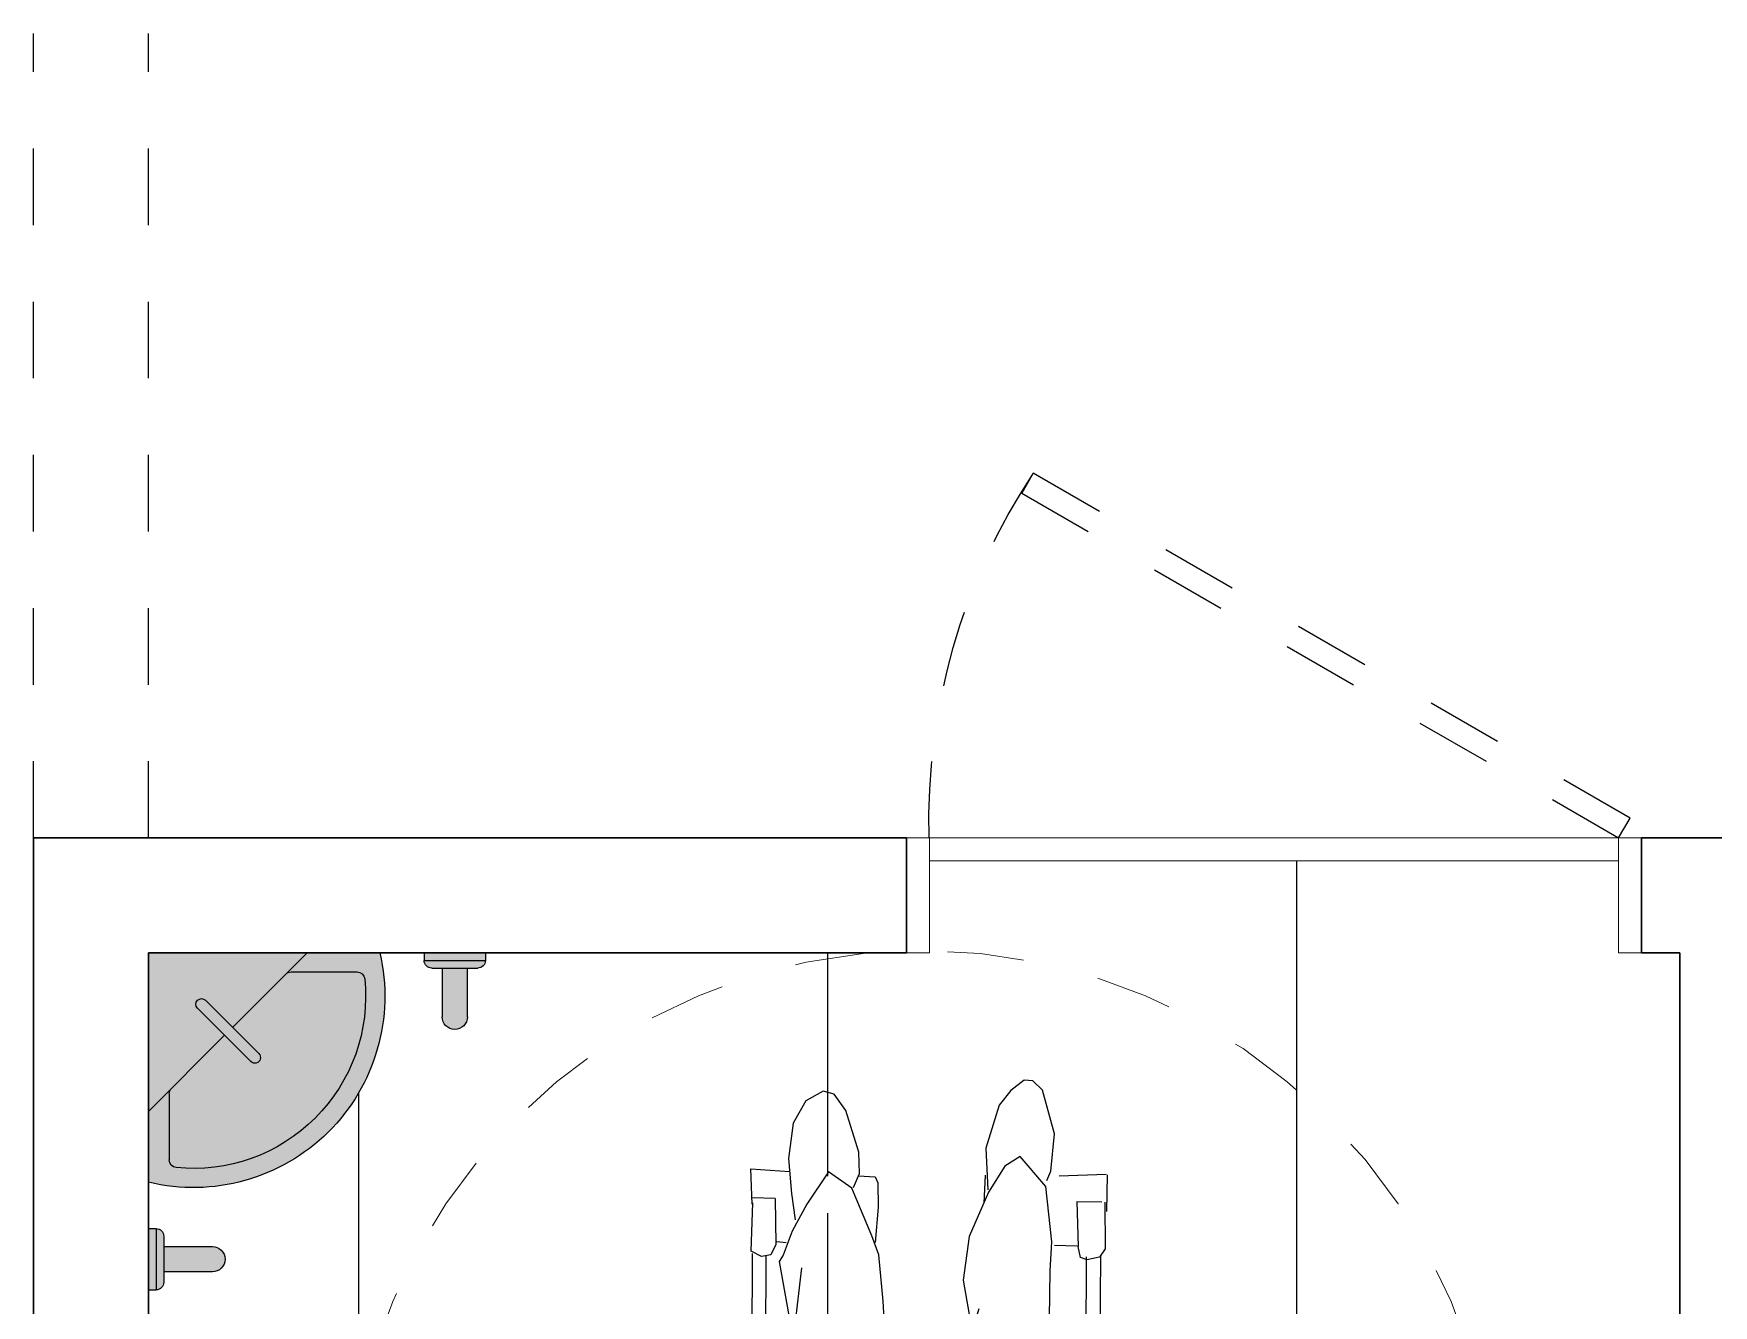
# Model space of a CAD drawing. Header units: millimetres. Extents: x 2767 to 2978, y 1319 to 1481.
# Drawn here: x 2921.63 to 2923.824, y 1400.805 to 1402.465 of the extents above; entities that cross this region are included whole.
import ezdxf

# ---------------------------------------------------------------- set-up
doc = ezdxf.new("R2010")
doc.units = ezdxf.units.MM
doc.header["$LTSCALE"] = 0.03
doc.linetypes.add('Dashed', pattern=[0.75, 0.5, -0.25])
doc.layers.add('A-EQUIPAMENTOS', color=252, linetype='Continuous')
doc.layers.add('A_PROJEÇÃO', color=7, linetype='Dashed')
for name, color, linetype, lineweight in [('A-ESQ-PORTAS', 2, 'Continuous', 18), ('A-PAREDE', 5, 'Continuous', 30), ('A-PROJEÇÃO', 251, 'Dashed', 13)]:
    doc.layers.add(name, color=color, linetype=linetype, lineweight=lineweight)
doc.layers.add('A_lay', color=7, linetype='Continuous', true_color=0x919191)

# ---------------------------------------------------------------- blocks, each defined once
blk = doc.blocks.new('A$C36706394')
at = {"true_color": 0xffffff}
h = blk.add_hatch(color=7, dxfattribs=at)
h.dxf.hatch_style = 1
h.paths.add_polyline_path([(0.2725266968230577, 0.4735003276257094, -0.3848892238763135), (0.2815169518487528, 0.4635514374822378), (0.2815169518487528, 0.3773350641142204, -0.1989123667859577), (0.2785880196775353, 0.3702639963181917), (0.306516991799866, 0.3981929690224882), (0.3065170101181137, 0.4931319496329345, 0.5585037477034118), (0.007022746937873497, 0.1910034269094467), (0.09932744715771112, 0.1910034246131632), (0.1293849175728074, 0.2210608951447864, -0.1989123679881237), (0.122313849744387, 0.2181319629400968), (0.03609747658219474, 0.2181319629400968, -0.3848892211312537), (0.02614858653014768, 0.2271222179611325, -0.4747845314566342)])
h.paths.add_polyline_path([(0.2785880196775353, 0.3702639963181917, 0.198912366757884), (0.2815169518487528, 0.3773350641131401), (0.2815169518487528, 0.4635514374811576, 0.3848892501810502), (0.2725266969253403, 0.473500328633486, 0.474784533256818), (0.02614858646578423, 0.2271222179546, 0.3848892235534156), (0.0360974766081199, 0.2181319629400968), (0.1223138497703121, 0.2181319629400968, 0.1989123673143503), (0.1293849175728074, 0.2210608951447864), (0.1987754385274325, 0.2904514164485459), (0.1644795563231775, 0.3247472991340153, -1), (0.1749016158692687, 0.3351693587168991), (0.2091974987147533, 0.3008734754717134)], flags=17)
h.paths.add_polyline_path([(0.1749016158354066, 0.3351693587507612, 1), (0.1644795563241543, 0.3247472991330385), (0.2341307778988001, 0.2550960773255621, 1), (0.2445528374689021, 0.265518136884435)], flags=16)
h.paths.add_polyline_path([(0.306516991799866, 0.3981929690224876), (0.2091974985678221, 0.3008734753247823), (0.2445528374590508, 0.2655181368942863, -1), (0.2341307779477985, 0.2550960772765636), (0.1987754383849042, 0.2904514163060176), (0.09932744715771114, 0.1910034246131632), (0.3065169518231414, 0.1910034194588661)], flags=17)
at = {"layer": 'A-EQUIPAMENTOS'}
for p, q in [((0.3065169518231414, 0.1910034194588661), (0.3065170101181138, 0.4931319504976273)), ((0.281516951858066, 0.3773350641131401), (0.281516951858066, 0.4635514374822378)), ((0.3065169518813491, 0.3981929291039705), (0.2091974983923137, 0.3008734751492739)), ((0.2445528374519199, 0.2655181363224983), (0.1749016158282757, 0.3351693581789732)), ((0.2341307778842747, 0.2550960779190063), (0.1644795562606305, 0.3247472979128361)), ((0.1987754388246685, 0.2904514167457819), (0.09932744759134948, 0.1910034250468016)), ((0.122313849744387, 0.2181319631636143), (0.0360974766081199, 0.2181319631636143))]:
    blk.add_line(p, q, dxfattribs=at)
blk.add_lwpolyline([(0.3065169518231414, 0.1910034194588661), (0.00702274648938328, 0.1910034269094467)], dxfattribs=at)
for centre, radius, start, end in [((0.2498250505886972, 0.2498238645493984), 0.2498255442149626, 76.88384268885501, 193.6179169494316), ((0.2498250505886972, 0.2498238645493984), 0.2248255442149626, 84.20471079191333, 185.7952891736784), ((0.2715169518487528, 0.4635514374822378), 0.01, 0, 84.20471079191333), ((0.2715169518487528, 0.3773350641131401), 0.01, 315.0000000742845, 0), ((0.1696905860444531, 0.3299583289772272), 0.00736950899197919, 44.99999992571548, 224.9999999257155), ((0.2393418076680973, 0.2603071071207523), 0.00736950899197919, 224.9999999257155, 44.99999992571548), ((0.0360974766081199, 0.2281319629400969), 0.01, 185.7952891736784, 270), ((0.122313849744387, 0.2281319629400969), 0.01, 270, 315.0000000742845)]:
    blk.add_arc(centre, radius, start, end, dxfattribs=at)
blk = doc.blocks.new('onw')
at = {"layer": 'A-EQUIPAMENTOS', "color": 0}
for p, q in [((548116.704483579, 9288083.460811011), (548116.703948269, 9288083.694358392)), ((548116.7331425098, 9288083.694425307), (548116.7337039743, 9288083.449467104)), ((548117.2363753209, 9288083.466309233), (548117.2358427956, 9288083.698641697)), ((548117.2650370362, 9288083.698708612), (548117.2656218708, 9288083.4435545)), ((548116.6737640185, 9288083.457887879), (548116.6732591166, 9288083.678168697)), ((548116.6784829699, 9288083.667075204), (548116.702587451, 9288083.667130454)), ((548117.2817913853, 9288083.668207284), (548117.2659149831, 9288083.668170892)), ((548117.2919188091, 9288083.373982927), (548117.2912248822, 9288083.676732402)), ((548116.7884752272, 9288083.609436426), (548116.7604238543, 9288083.609372128)), ((548116.7604238543, 9288083.609372128), (548116.7606740978, 9288083.500194801)), ((548116.7887254708, 9288083.5002591), (548116.7884752272, 9288083.609436426)), ((548117.2130660469, 9288083.610409623), (548117.1850146739, 9288083.610345326)), ((548117.1850146739, 9288083.610345326), (548117.1852649176, 9288083.501168)), ((548117.2133162904, 9288083.501232296), (548117.2130660469, 9288083.610409623)), ((548116.7606740978, 9288083.500194801), (548116.7887254708, 9288083.5002591)), ((548116.7664141764, 9288083.50017159), (548116.7665596467, 9288083.436705168)), ((548116.7827705776, 9288083.49955445), (548116.7829243554, 9288083.432463598)), ((548116.9175820882, 9288083.487051105), (548116.9920248026, 9288083.491333432)), ((548116.9920248026, 9288083.491333432), (548117.0965948021, 9288083.480257742)), ((548117.1852649176, 9288083.501168), (548117.2133162904, 9288083.501232296)), ((548117.191004996, 9288083.50114479), (548117.1910818106, 9288083.467631774)), ((548117.2073613971, 9288083.500527648), (548117.2074269033, 9288083.471948322)), ((548116.7828707556, 9288083.455848243), (548116.8444039548, 9288083.474050123)), ((548116.8444039548, 9288083.474050123), (548116.9175820882, 9288083.487051105)), ((548116.9397731568, 9288083.48129749), (548116.9230558501, 9288083.46373643)), ((548116.9585525622, 9288083.48161737), (548116.9397731568, 9288083.48129749)), ((548116.9725577002, 9288083.485954376), (548116.9585525622, 9288083.48161737)), ((548117.0009242593, 9288083.48525265), (548116.9725577002, 9288083.485954376)), ((548117.0453236161, 9288083.473045863), (548117.0009242593, 9288083.48525265)), ((548117.0717959634, 9288083.435548434), (548117.0453236161, 9288083.473045863)), ((548117.0965948021, 9288083.480257742), (548117.1559001312, 9288083.459668083)), ((548116.6594264627, 9288083.430099588), (548116.671272689, 9288083.446490776)), ((548116.671272689, 9288083.446490776), (548116.6920528112, 9288083.45540206)), ((548116.6920528112, 9288083.45540206), (548116.7794407696, 9288083.42590224)), ((548116.9230558501, 9288083.46373643), (548116.9062438363, 9288083.450022941)), ((548116.9062438363, 9288083.450022941), (548116.9079302946, 9288083.424165104)), ((548116.9268534058, 9288083.465187093), (548116.9331768395, 9288083.450685889)), ((548117.1046031163, 9288083.453505544), (548117.0667182495, 9288083.442773264)), ((548117.1390478868, 9288083.446796177), (548117.1046031163, 9288083.453505544)), ((548117.21456834, 9288083.464962091), (548117.1424653739, 9288083.450937605)), ((548117.255478514, 9288083.45231943), (548117.21456834, 9288083.464962091)), ((548117.2823985675, 9288083.396633482), (548117.255478514, 9288083.45231943)), ((548116.6457010745, 9288083.347863803), (548116.6594264627, 9288083.430099588)), ((548116.7794407696, 9288083.42590224), (548116.7880421055, 9288083.417714173)), ((548116.7880421055, 9288083.417714173), (548116.8251477942, 9288083.434665808)), ((548116.8251477942, 9288083.434665808), (548116.8659105147, 9288083.439230392)), ((548116.8659105147, 9288083.439230392), (548116.9028784097, 9288083.430340596)), ((548116.9079302946, 9288083.424165104), (548116.9126818888, 9288083.387532989)), ((548117.0297293203, 9288083.37408275), (548117.0151376986, 9288083.43790444)), ((548117.0755358789, 9288083.383141814), (548117.0717959634, 9288083.435548434)), ((548116.9322502613, 9288083.387280643), (548116.9097859584, 9288083.419713914)), ((548116.9646225412, 9288083.410630362), (548116.9858341928, 9288083.401583308)), ((548116.9126818888, 9288083.387532989), (548116.9356822727, 9288083.348900126)), ((548116.9858341928, 9288083.401583308), (548116.9996290844, 9288083.39763361)), ((548117.0587918148, 9288083.354142208), (548117.0755358789, 9288083.383141814)), ((548117.2873309663, 9288083.352656001), (548117.2823985675, 9288083.396633482)), ((548116.9830111795, 9288083.35986487), (548117.0098398392, 9288083.359734746)), ((548116.9969194727, 9288083.349357491), (548117.0292304805, 9288083.373252237)), ((548117.0292304805, 9288083.373252237), (548117.0475671177, 9288083.362560363)), ((548117.0475671177, 9288083.362560363), (548117.0608186866, 9288083.363887727)), ((548116.6485111382, 9288083.333233343), (548116.6457010745, 9288083.347863803)), ((548116.6932256802, 9288083.309798876), (548116.7190466241, 9288083.34832706)), ((548116.7203118947, 9288083.346738465), (548116.7696092216, 9288083.327662708)), ((548116.7825047857, 9288083.344079722), (548116.7977723669, 9288083.321006121)), ((548116.9356822727, 9288083.348900126), (548116.9480709124, 9288083.34325522)), ((548116.9420469573, 9288083.34478724), (548116.9594306537, 9288083.322535366)), ((548116.9480709124, 9288083.34325522), (548116.970167274, 9288083.341349177)), ((548116.970167274, 9288083.341349177), (548116.9969194727, 9288083.349357491)), ((548117.017015055, 9288083.305953067), (548117.0587918148, 9288083.354142208)), ((548117.1493607922, 9288083.32721045), (548117.1707942042, 9288083.352237415)), ((548117.166017831, 9288083.347219968), (548117.1897199432, 9288083.336953662)), ((548117.1897199432, 9288083.336953662), (548117.2091267774, 9288083.344781172)), ((548117.2091267774, 9288083.344781172), (548117.2198235688, 9288083.350994322)), ((548117.218177636, 9288082.980737383), (548117.2173590054, 9288083.337893216)), ((548117.2235764336, 9288083.3549366), (548117.2543740787, 9288083.317381132)), ((548117.2873309663, 9288083.352656001), (548117.2804935763, 9288083.33183822)), ((548117.3151077236, 9288083.319040583), (548117.2873309663, 9288083.352656001)), ((548116.6308510305, 9288083.297099542), (548116.6485111382, 9288083.333233343)), ((548116.6498609128, 9288083.33254899), (548116.6613266204, 9288083.320764368)), ((548116.6613266204, 9288083.320764368), (548116.6932256802, 9288083.309798876)), ((548116.705239603, 9288083.130969573), (548116.7048137804, 9288083.316749373)), ((548116.7339753278, 9288083.331079818), (548116.7344338436, 9288083.131036488)), ((548116.7639837393, 9288082.979696333), (548116.7631978015, 9288083.322588637)), ((548116.7696092216, 9288083.327662708), (548116.792015406, 9288083.327815449)), ((548116.7933037987, 9288083.315525841), (548116.7939133948, 9288083.049568636)), ((548116.7977723669, 9288083.321006121), (548116.8216552837, 9288083.303394452)), ((548116.9594306537, 9288083.322535366), (548116.9782702952, 9288083.310749406)), ((548117.1043974629, 9288083.30545421), (548117.1286753776, 9288083.314451594)), ((548117.1286753776, 9288083.314451594), (548117.1493607922, 9288083.32721045)), ((548117.1872955094, 9288083.326413425), (548117.1879279906, 9288083.050471747)), ((548117.2371341295, 9288083.135252874), (548117.2366924448, 9288083.327953005)), ((548117.2662312522, 9288083.319675354), (548117.2543740787, 9288083.317381132)), ((548117.2593133484, 9288083.318029648), (548117.254679839, 9288083.285703966)), ((548117.2804935763, 9288083.33183822), (548117.2662312522, 9288083.319675354)), ((548117.3214709709, 9288083.294214), (548117.3151077236, 9288083.319040583)), ((548116.6367724986, 9288083.255596347), (548116.6308510305, 9288083.297099542)), ((548116.6878774432, 9288083.310773795), (548116.6885836265, 9288083.271376332)), ((548116.8302060112, 9288083.254606163), (548116.8203508739, 9288083.29951244)), ((548116.8216552837, 9288083.303394452), (548116.846501441, 9288083.289306406)), ((548116.9782702952, 9288083.310749406), (548116.9966396213, 9288083.303851748)), ((548116.9966396213, 9288083.303851748), (548117.017015055, 9288083.305953067)), ((548117.0942775237, 9288083.27580585), (548117.1083053028, 9288083.303100463)), ((548117.1253239503, 9288083.30841925), (548117.1286764275, 9288083.271752693)), ((548117.3106197414, 9288083.245431961), (548117.3214709709, 9288083.294214)), ((548116.6885836265, 9288083.271376332), (548116.6771798662, 9288083.239953684)), ((548116.846501441, 9288083.289306406), (548116.8662440547, 9288083.283492524)), ((548116.8563899674, 9288083.285699906), (548116.9145975203, 9288083.252833536)), ((548117.0591424523, 9288083.252891565), (548117.0942775237, 9288083.27580585)), ((548117.254679839, 9288083.285703966), (548117.2664295863, 9288083.251652738)), ((548116.6556384978, 9288083.234891796), (548116.6367724986, 9288083.255596347)), ((548116.6571963113, 9288083.250843624), (548116.6465940005, 9288083.251109585)), ((548116.6599971416, 9288083.222721465), (548116.6571963113, 9288083.250843624)), ((548116.8368496475, 9288083.226420406), (548116.8302060112, 9288083.254606163)), ((548116.9145975203, 9288083.252833536), (548116.9590313161, 9288083.239227634)), ((548116.9996057104, 9288083.240226362), (548117.0591424523, 9288083.252891565)), ((548117.1273375787, 9288083.269269802), (548117.1199071669, 9288083.229887888)), ((548117.2660592656, 9288083.252725942), (548117.2663283702, 9288083.13531979)), ((548117.2813267836, 9288083.251928687), (548117.2871985305, 9288083.258505112)), ((548117.2816038668, 9288083.239116305), (548117.2813267836, 9288083.251928687)), ((548117.2871985305, 9288083.258505112), (548117.2998971207, 9288083.240268152)), ((548116.6771798662, 9288083.239953684), (548116.6757680215, 9288083.221207103)), ((548116.9590313161, 9288083.239227634), (548116.9996057104, 9288083.240226362)), ((548117.1241733434, 9288083.242554648), (548117.1388791744, 9288083.198505685)), ((548117.266305889, 9288083.23526197), (548117.2816038668, 9288083.239116305)), ((548117.2924280737, 9288083.15179879), (548117.29222999, 9288083.238219602)), ((548117.2998971207, 9288083.240268152), (548117.3106197414, 9288083.245431961)), ((548116.6599971416, 9288083.222721465), (548116.6640369997, 9288083.217077296)), ((548116.6757680215, 9288083.221207103), (548116.6640369997, 9288083.217077296)), ((548116.6744623081, 9288083.153235082), (548116.6743296108, 9288083.211128836)), ((548116.8356065557, 9288083.17739104), (548116.8394186386, 9288083.221583763)), ((548116.8387567388, 9288083.205817869), (548116.8532109177, 9288083.19996898)), ((548117.0249340129, 9288083.206550675), (548117.0006905372, 9288083.196154173)), ((548116.8532109177, 9288083.19996898), (548116.8619368771, 9288083.202538539)), ((548116.9796193523, 9288083.189001173), (548116.957325329, 9288083.009941412)), ((548116.9735179935, 9288083.19058988), (548116.9601630006, 9288083.204172272)), ((548116.9982291328, 9288083.139745008), (548116.9872299505, 9288083.18847303)), ((548117.1388791744, 9288083.198505685), (548117.1468497601, 9288083.073755024)), ((548116.6796342401, 9288083.164794039), (548116.7037387212, 9288083.164849287)), ((548116.844821283, 9288083.058970846), (548116.8356065557, 9288083.17739104)), ((548117.2654920731, 9288083.166956795), (548117.2840643383, 9288083.166999364)), ((548117.0211100306, 9288083.063310152), (548116.9982291328, 9288083.139745008)), ((548117.1468497601, 9288083.073755024), (548117.1521685468, 9288083.056736376)), ((548116.7047543449, 9288082.979560573), (548116.7045638534, 9288083.062668974)), ((548116.7329567522, 9288083.062734053), (548116.7331429399, 9288082.981503336)), ((548116.7963683406, 9288083.057140486), (548116.8412726893, 9288083.057908138)), ((548116.8405614939, 9288083.032966645), (548116.8458706208, 9288083.058996676)), ((548116.853551765, 9288083.04553609), (548116.844821283, 9288083.058970846)), ((548116.9673042925, 9288083.0595358), (548117.0173571658, 9288083.059367873)), ((548117.054214933, 9288082.97487281), (548117.0211100306, 9288083.063310152)), ((548117.1521685468, 9288083.056736376), (548117.1512106262, 9288082.953465397)), ((548117.1534803173, 9288083.060044125), (548117.1880232004, 9288083.05969846)), ((548117.2436251849, 9288083.062106526), (548117.2475851072, 9288082.980972175)), ((548117.2760168673, 9288082.980869956), (548117.2719844008, 9288083.063490655)), ((548116.7726354344, 9288083.044901079), (548116.7638237441, 9288083.049499668)), ((548116.7851228778, 9288083.044929702), (548116.7726354344, 9288083.044901079)), ((548116.7817507283, 9288083.044438107), (548116.782424393, 9288082.750528801)), ((548116.7939133948, 9288083.049568636), (548116.7851228778, 9288083.044929702)), ((548116.8447825044, 9288083.003671285), (548116.8405614939, 9288083.032966645)), ((548117.1879279906, 9288083.050471747), (548117.1967396808, 9288083.04587316)), ((548117.1967396808, 9288083.04587316), (548117.209227124, 9288083.045901785)), ((548117.2001140482, 9288083.04539703), (548117.2007877128, 9288082.751487726)), ((548117.209227124, 9288083.045901785), (548117.218017641, 9288083.050540715)), ((548116.6977195297, 9288082.949609213), (548116.6980646203, 9288083.021297839)), ((548116.8287625861, 9288082.957778102), (548116.8471104228, 9288083.008628462)), ((548116.957325329, 9288083.009941412), (548116.9525844445, 9288082.96082595)), ((548117.2845901678, 9288082.950927569), (548117.2805866705, 9288083.02250515)), ((548116.7639940996, 9288082.979696358), (548116.6978636319, 9288082.979544781)), ((548116.7642325328, 9288082.979480382), (548116.7740501418, 9288082.95029907)), ((548117.0492451071, 9288082.91560643), (548117.0558571365, 9288082.9823526)), ((548117.2179298353, 9288082.980520295), (548117.2082461006, 9288082.951294282)), ((548117.2181672758, 9288082.98073736), (548117.2829145375, 9288082.980885766)), ((548116.7822375203, 9288082.949802933), (548116.6977195297, 9288082.949609213)), ((548116.7048311261, 9288082.94606205), (548116.7048222567, 9288082.949931748)), ((548116.7332181414, 9288082.948694117), (548116.7332240251, 9288082.94612713)), ((548116.7643444872, 9288082.748274894), (548116.7638826646, 9288082.949760864)), ((548116.822260976, 9288082.923318932), (548116.8287625861, 9288082.957778102)), ((548116.9525844445, 9288082.96082595), (548116.9426926712, 9288082.927355608)), ((548117.115619239, 9288082.949089412), (548117.1034975013, 9288082.94389116)), ((548117.1512106262, 9288082.953465397), (548117.1532822831, 9288082.769771015)), ((548117.2000610825, 9288082.950760622), (548117.2845790732, 9288082.950954344)), ((548117.2188777607, 9288082.74931672), (548117.2184159382, 9288082.950802693)), ((548117.2490541609, 9288082.950872919), (548117.2493096646, 9288082.945637936)), ((548117.2776688805, 9288082.947022066), (548117.2774802363, 9288082.950887172)), ((548116.8160262674, 9288082.878016602), (548116.822260976, 9288082.923318932)), ((548116.9426926712, 9288082.927355608), (548116.9352998756, 9288082.809904285)), ((548116.9426926712, 9288082.927355608), (548116.9392309118, 9288082.925444702)), ((548117.0495108651, 9288082.855341792), (548117.0492451071, 9288082.91560643)), ((548116.8285665925, 9288082.766678091), (548116.8160262674, 9288082.878016602)), ((548116.7993659391, 9288082.758609507), (548116.8166289489, 9288082.853532054)), ((548117.0603903583, 9288082.819693351), (548117.0495108651, 9288082.855341792)), ((548117.0396403762, 9288082.782193845), (548117.0509928835, 9288082.84460124)), ((548116.9352998756, 9288082.809904285), (548116.9294353857, 9288082.749561448)), ((548117.0476241672, 9288082.725521315), (548117.0396403762, 9288082.782193845)), ((548117.1532822831, 9288082.769771015), (548117.1552614724, 9288082.732020685)), ((548116.7764268734, 9288082.75209502), (548116.7626281505, 9288082.74526085)), ((548116.7626281505, 9288082.74526085), (548116.7648905832, 9288082.682015168)), ((548116.7887294157, 9288082.749947906), (548116.7764268734, 9288082.75209502)), ((548116.795011443, 9288082.73645288), (548116.7887294157, 9288082.749947906)), ((548116.8044694825, 9288082.750335343), (548116.7993659391, 9288082.758609507)), ((548116.8164459048, 9288082.71878094), (548116.8044694825, 9288082.750335343)), ((548116.9294353857, 9288082.749561448), (548116.9202442481, 9288082.724835826)), ((548117.193122423, 9288082.752429515), (548117.1897122436, 9288082.737886855)), ((548117.2001903629, 9288082.755176045), (548117.193122423, 9288082.752429515)), ((548117.2179024651, 9288082.751913713), (548117.2012099745, 9288082.755448397)), ((548117.2253153438, 9288082.740948949), (548117.2179024651, 9288082.751913713)), ((548116.794129523, 9288082.6763179), (548116.795011443, 9288082.73645288)), ((548116.8087131022, 9288082.734340202), (548116.7964966573, 9288082.732989525)), ((548116.9202442481, 9288082.724835826), (548116.8939623331, 9288082.662630562)), ((548116.928519464, 9288082.68724047), (548116.9248995736, 9288082.73359221)), ((548117.0725058134, 9288082.66733525), (548117.0476241672, 9288082.725521315)), ((548117.1552614724, 9288082.732020685), (548117.1473888863, 9288082.659983601)), ((548117.188473905, 9288082.737856373), (548117.158988508, 9288082.7370123)), ((548117.1879698881, 9288082.679294184), (548117.1897122436, 9288082.737886855)), ((548117.2246257064, 9288082.680132207), (548117.2253153438, 9288082.740948949)), ((548116.8152028131, 9288082.669751575), (548116.8203053065, 9288082.70417631)), ((548116.8355126196, 9288082.683551164), (548116.8164459048, 9288082.71878094)), ((548116.764206074, 9288082.683610745), (548116.7620944637, 9288082.637645103)), ((548116.8634960105, 9288082.641541043), (548116.8355126196, 9288082.683551164)), ((548116.9281386206, 9288082.655531134), (548116.928519464, 9288082.68724047)), ((548117.0682607836, 9288082.645396208), (548117.0663671162, 9288082.681863783)), ((548117.1879698881, 9288082.679294184), (548117.2207152799, 9288082.679601505)), ((548117.2274436933, 9288082.644346261), (548117.2266254029, 9288082.69243725)), ((548116.794129523, 9288082.6763179), (548116.7641018225, 9288082.675702188)), ((548116.8114251692, 9288082.624159737), (548116.8152028131, 9288082.669751575)), ((548116.8939623331, 9288082.662630562), (548116.8634960105, 9288082.641541043)), ((548116.8961829552, 9288082.661802927), (548116.9040445756, 9288082.643589111)), ((548117.0690209005, 9288082.609850917), (548117.0715572214, 9288082.66440033)), ((548117.0939865438, 9288082.63356486), (548117.0725058134, 9288082.66733525)), ((548117.1473888863, 9288082.659983601), (548117.1139013525, 9288082.62075539)), ((548116.7620944637, 9288082.637645103), (548116.8128088871, 9288082.640859628)), ((548116.9027617022, 9288082.646561274), (548116.9245868449, 9288082.647944657)), ((548116.9040445756, 9288082.643589111), (548116.9033342374, 9288082.61557233)), ((548116.9245868449, 9288082.647944657), (548116.9281386206, 9288082.655531134)), ((548117.1488297902, 9288082.65206438), (548117.1540280406, 9288082.639942642)), ((548117.1540280406, 9288082.639942642), (548117.1587311962, 9288082.591059642)), ((548117.2263720793, 9288082.644173313), (548117.1647162223, 9288082.646505572)), ((548116.8174671739, 9288082.577759631), (548116.8114251692, 9288082.624159737)), ((548116.9033342374, 9288082.61557233), (548116.8860994081, 9288082.561457744)), ((548117.1139013525, 9288082.62075539), (548117.0939865438, 9288082.63356486)), ((548117.0861471349, 9288082.553923894), (548117.0690209005, 9288082.609850917)), ((548117.1587311962, 9288082.591059642), (548117.1429781801, 9288082.534323303)), ((548116.8339304584, 9288082.54876561), (548116.8174671739, 9288082.577759631)), ((548116.8562937218, 9288082.536016414), (548116.8339304584, 9288082.54876561)), ((548116.8860994081, 9288082.561457744), (548116.8708983534, 9288082.539875817)), ((548117.101320009, 9288082.534697864), (548117.0861471349, 9288082.553923894)), ((548116.8708983534, 9288082.539875817), (548116.8562937218, 9288082.536016414)), ((548117.1189635003, 9288082.5213244), (548117.101320009, 9288082.534697864)), ((548117.1429781801, 9288082.534323303), (548117.1299879089, 9288082.521753863)), ((548117.1299879089, 9288082.521753863), (548117.1189635003, 9288082.5213244))]:
    blk.add_line(p, q, dxfattribs=at)
for centre, radius, start, end in [((548116.7185453894, 9288083.694391852), 0.0145971586776792, 0.1313264033155914, 180.1313264033156), ((548117.2504399158, 9288083.698675152), 0.0145971586776792, 0.1313264033155914, 180.1313264033156), ((548116.7198367234, 9288083.13100303), 0.0145971586776792, 180.1313264033156, 0.1313264033155914), ((548117.2517312499, 9288083.135286331), 0.0145971586776792, 180.1313264033156, 0.1313264033155914), ((548116.7187603029, 9288083.06270151), 0.0141964866759669, 0.1313264033155914, 180.1313264033156), ((548117.2578047928, 9288083.062798591), 0.0141964866759669, 2.794216427820648, 182.7942164278207), ((548116.7190275757, 9288082.94609459), 0.0141964866759669, 180.1313264033156, 0.1313264033155914), ((548117.2634892726, 9288082.94633), 0.0141964866759669, 182.7942164278207, 2.794216427820648)]:
    blk.add_arc(centre, radius, start, end, dxfattribs=at)
blk = doc.blocks.new('Adminidtração')
at = {"true_color": 0xffffff}
h = blk.add_hatch(color=7, dxfattribs=at)
h.dxf.hatch_style = 1
h.paths.add_polyline_path([(207832.3252234691, 9278531.518745627), (207832.3252234691, 9278531.582245627), (207832.358223469, 9278531.582245627), (207832.358223469, 9278531.518745627, -1)])
h.paths.add_polyline_path([(207832.3117234697, 9278531.582245627, -0.4142135623730951), (207832.30172347, 9278531.592245627), (207832.38172347, 9278531.592245627, -0.4142135623730952), (207832.3717234702, 9278531.582245627)])
h.paths.add_polyline_path([(207832.30172347, 9278531.592245627), (207832.30172347, 9278531.602245627), (207832.38172347, 9278531.602245627), (207832.38172347, 9278531.592245627)])
h = blk.add_hatch(color=7, dxfattribs=at)
h.dxf.hatch_style = 1
h.paths.add_polyline_path([(207832.6582234787, 9278531.185745617), (207832.7217234788, 9278531.185745617), (207832.7217234788, 9278531.218745617), (207832.6582234787, 9278531.218745617, 1)])
h.paths.add_polyline_path([(207832.7217234788, 9278531.172245618, 0.4142135623730951), (207832.7317234786, 9278531.162245618), (207832.7317234786, 9278531.242245618, 0.4142135623730952), (207832.7217234788, 9278531.232245618)])
h.paths.add_polyline_path([(207832.7317234786, 9278531.162245618), (207832.7417234784, 9278531.162245618), (207832.7417234784, 9278531.242245618), (207832.7317234786, 9278531.242245618)])
at = {"layer": 'A_lay'}
h = blk.add_hatch(dxfattribs=at)
h.set_pattern_fill('ANSI37', color=256, scale=4.9, angle=45)
h.set_pattern_definition([(90, (-0.4300000000512227, 0), (-0.6125, 5.551115123125783e-17), []), (180, (-0.4300000000512227, 0), (-5.551115123125783e-17, -0.6125), [])])
h.paths.add_polyline_path([(207832.7417234733, 9278531.302751409), (207832.7417234733, 9278530.750590045), (207832.72172328, 9278530.750590043, 0.3388470365238621), (207832.6317232932, 9278530.652610436), (207832.6317234012, 9278530.051880604, 0.3388470365312799), (207832.7217234178, 9278529.953901032), (207832.7417234733, 9278529.953901036), (207832.7417234733, 9278529.652245628), (207832.5432646546, 9278529.652245628), (207832.5432646527, 9278529.672245681, 0.304981487181783), (207832.4421693098, 9278529.761535535), (207832.4421692424, 9278530.141956277, 0.1666608017438038), (207832.3842124255, 9278530.25922386, 0.1666608017437975), (207832.2664956205, 9278530.316262728, 0.1978973680847935), (207832.1184316334, 9278530.275312534, 0.197897368084792), (207832.0421692424, 9278530.141956206), (207832.0421693065, 9278529.780091573), (207832.0419390539, 9278529.780091573), (207832.0380679776, 9278529.78009157), (207832.0380679808, 9278529.762245592), (207831.8463577706, 9278529.762245558, 0.3466196371330408), (207831.7458831818, 9278529.672245543), (207831.7458831846, 9278529.652245628), (207831.6817234727, 9278529.652245628), (207831.681723473, 9278529.662245627, 0.4142135623730951), (207831.6717234731, 9278529.672245627), (207831.6582234736, 9278529.672245627), (207831.6582234737, 9278529.735745627, 0.414213562373095), (207831.6417234736, 9278529.752245627), (207831.1999003433, 9278529.752245627), (207831.1999003433, 9278529.937221685, 0.9376999105502862), (207831.1917234725, 9278530.064251544), (207831.1917234725, 9278530.40224563, 0.4142135623730951), (207831.1417234736, 9278530.452245628), (207830.8417234738, 9278530.452245628, 0.4142135623730949), (207830.791723474, 9278530.40224563), (207830.791723474, 9278530.352245627), (207830.7417234733, 9278530.352245627), (207830.7417234733, 9278530.462245628), (207830.7517234732, 9278530.462245628, 0.4142135623730951), (207830.7617234731, 9278530.472245628), (207830.7617234729, 9278530.485745627), (207830.825223473, 9278530.485745627, 1), (207830.825223473, 9278530.518745627), (207830.7617234728, 9278530.518745627), (207830.7617234731, 9278530.532245629, 0.4142135623730983), (207830.7517234732, 9278530.542245628), (207830.7417234733, 9278530.542245628), (207830.7417234733, 9278531.602245627), (207830.7917234733, 9278531.602245627), (207830.8217234761, 9278531.60224563), (207830.821723477, 9278531.722245632), (207831.8217234756, 9278531.722245649), (207831.8217234771, 9278531.60224563), (207831.8517234755, 9278531.602245627), (207832.439594947, 9278531.602245627, 0.5585036744050812)])
h.paths.add_polyline_path([(207832.0579981097, 9278530.978475537), (207832.0583790914, 9278530.895367797, -1), (207832.0299864163, 9278530.89523764), (207832.0296054347, 9278530.97834538)], flags=16)
h.paths.add_polyline_path([(207832.0578608827, 9278531.008410383), (207832.0578445474, 9278531.011973798, 1), (207832.0294518723, 9278531.011843642), (207832.0294682077, 9278531.008280227), (207831.9988016422, 9278531.008139646), (207831.9978680911, 9278531.21178554), (207831.9858044013, 9278531.205776216), (207831.97349697, 9278531.207895126), (207831.9671840276, 9278531.221375719), (207831.9679281115, 9278531.28151256), (207831.998213612, 9278531.28220301), (207831.9998744457, 9278531.320258684), (207831.9491675233, 9278531.316927925), (207831.9505129602, 9278531.333630946), (207831.9443646188, 9278531.38001708), (207831.9278349211, 9278531.408973288), (207831.9054424943, 9278531.421671193), (207831.8908467472, 9278531.417778326), (207831.8756951998, 9278531.396161614), (207831.8585844505, 9278531.342007667), (207831.8578677984, 9278531.310930768), (207831.8374060986, 9278531.309586711), (207831.833871721, 9278531.301992113), (207831.8335635588, 9278531.27028199), (207831.8375399402, 9278531.220826095), (207831.8419249243, 9278531.2327057), (207831.8680641912, 9278531.29497104), (207831.898482095, 9278531.316130333), (207831.9265617027, 9278531.274184464), (207831.9457091167, 9278531.238998482), (207831.9517242937, 9278531.22325907), (207831.9672289864, 9278531.225009285), (207831.9671840276, 9278531.221375719), (207831.97349697, 9278531.207895126), (207831.97980569, 9278531.206808984), (207831.9811528509, 9278530.912937835), (207831.9902669639, 9278530.912979618), (207831.9990891711, 9278530.908401238), (207831.9987715985, 9278530.977676887), (207831.9884611492, 9278531.008092243)], flags=16)
h.paths.add_polyline_path([(207831.5614618598, 9278531.201358821), (207831.561236516, 9278531.201405998), (207831.5614612405, 9278531.201493919)], flags=16)
h.paths.add_polyline_path([(207831.544581281, 9278530.97559479), (207831.5546124429, 9278531.006103396), (207831.5136339693, 9278531.005915543), (207831.5133664672, 9278531.011149926, 1), (207831.4850104983, 9278531.0097008), (207831.4852106019, 9278531.005785245), (207831.4780997411, 9278531.005752647), (207831.4798424734, 9278530.975825163), (207831.4867400892, 9278530.975856783), (207831.4909619179, 9278530.893245542, 1), (207831.5193178868, 9278530.89469467), (207831.5151634564, 9278530.97598708), (207831.5445788646, 9278530.976121929)], flags=16)
h.paths.add_polyline_path([(207831.9752206846, 9278530.457585912), (207831.97572117, 9278530.348409446), (207832.0037723218, 9278530.34853804), (207832.0032718365, 9278530.457714507)], flags=16)
h.paths.add_polyline_path([(207831.8155157969, 9278530.614224149), (207831.7934151245, 9278530.616079539), (207831.7666813517, 9278530.608009929), (207831.7344251972, 9278530.584041186), (207831.7336294789, 9278530.58450272), (207831.733837083, 9278530.583604172), (207831.7666813517, 9278530.608009929), (207831.7934151245, 9278530.616079539), (207831.8155157969, 9278530.614224149), (207831.8279173426, 9278530.608607654), (207831.8510062155, 9278530.57002761), (207831.8558417606, 9278530.533406483), (207831.8575874826, 9278530.507552577), (207831.8408069454, 9278530.493800592), (207831.8241299339, 9278530.47620126), (207831.8053513111, 9278530.475838337), (207831.7913561505, 9278530.471469242), (207831.7629880575, 9278530.472105946), (207831.7185608385, 9278530.484210936), (207831.6920026138, 9278530.52164759), (207831.6881425882, 9278530.5740455), (207831.704820139, 9278530.603083408), (207831.746486336, 9278530.651368178), (207831.7668568997, 9278530.653516194), (207831.7852419876, 9278530.646660658), (207831.8041085938, 9278530.634917911), (207831.8230187115, 9278530.61082618)], flags=16)
h.paths.add_polyline_path([(207831.497240483, 9278530.721540192), (207831.4817450243, 9278530.717598306), (207831.4820514738, 9278530.704786593), (207831.4761948159, 9278530.698196728), (207831.4634544586, 9278530.716404533), (207831.4527437018, 9278530.711216161), (207831.4420043131, 9278530.662409378), (207831.448424448, 9278530.637597445), (207831.4762781813, 9278530.604045782), (207831.4830678375, 9278530.62487918), (207831.4973022459, 9278530.637074705), (207831.5041717979, 9278530.638420224), (207831.5087757638, 9278530.671072481), (207831.497320779, 9278530.704024335)], flags=16)
h.paths.add_polyline_path([(207831.5506332109, 9278530.455639524), (207831.5511336963, 9278530.346463058), (207831.5791848484, 9278530.346591651), (207831.5786843627, 9278530.455768118)], flags=16)
h.paths.add_polyline_path([(207832.6617232935, 9278530.652610445, -0.3083364266315263), (207832.7217232819, 9278530.719692493), (207832.7417234733, 9278530.719692497), (207832.7417234733, 9278529.984798586), (207832.721723415, 9278529.98479858, -0.3083364266303935), (207832.6617234015, 9278530.051880611)], flags=17)
at = {"layer": 'A-EQUIPAMENTOS'}
for p, q in [((207832.30172347, 9278531.602245627), (207832.30172347, 9278531.592245627)), ((207832.30172347, 9278531.602245627), (207832.30172347, 9278531.592245627)), ((207832.38172347, 9278531.602245627), (207832.30172347, 9278531.602245627)), ((207832.30172347, 9278531.602245627), (207832.30172347, 9278531.592245627)), ((207832.30172347, 9278531.602245627), (207832.30172347, 9278531.592245627)), ((207832.38172347, 9278531.602245627), (207832.30172347, 9278531.602245627)), ((207832.38172347, 9278531.602245627), (207832.38172347, 9278531.592245627)), ((207832.38172347, 9278531.602245627), (207832.38172347, 9278531.592245627)), ((207832.38172347, 9278531.592245627), (207832.30172347, 9278531.592245627)), ((207832.38172347, 9278531.592245627), (207832.30172347, 9278531.592245627)), ((207832.3717234702, 9278531.582245627), (207832.3117234697, 9278531.582245627)), ((207832.3717234702, 9278531.582245627), (207832.3117234697, 9278531.582245627)), ((207832.3252234691, 9278531.518745627), (207832.3252234691, 9278531.582245627)), ((207832.3252234691, 9278531.518745627), (207832.3252234691, 9278531.582245627)), ((207832.358223469, 9278531.582245627), (207832.358223469, 9278531.518745627)), ((207832.358223469, 9278531.582245627), (207832.358223469, 9278531.518745627)), ((207832.7217234788, 9278531.232245618), (207832.7217234788, 9278531.172245618)), ((207832.7217234788, 9278531.232245618), (207832.7217234788, 9278531.172245618)), ((207832.7317234786, 9278531.242245618), (207832.7317234786, 9278531.162245618)), ((207832.7417234784, 9278531.242245618), (207832.7317234786, 9278531.242245618)), ((207832.7317234786, 9278531.242245618), (207832.7317234786, 9278531.162245618)), ((207832.7417234784, 9278531.242245618), (207832.7317234786, 9278531.242245618)), ((207832.7417234784, 9278531.242245618), (207832.7417234784, 9278531.162245618)), ((207832.7417234784, 9278531.242245618), (207832.7417234784, 9278531.162245618)), ((207832.7217234788, 9278531.218745617), (207832.6582234787, 9278531.218745617)), ((207832.7217234788, 9278531.218745617), (207832.6582234787, 9278531.218745617)), ((207832.6582234787, 9278531.185745617), (207832.7217234788, 9278531.185745617)), ((207832.6582234787, 9278531.185745617), (207832.7217234788, 9278531.185745617)), ((207832.7417234784, 9278531.162245618), (207832.7317234786, 9278531.162245618)), ((207832.7417234784, 9278531.162245618), (207832.7317234786, 9278531.162245618)), ((207832.7417234784, 9278531.162245618), (207832.7317234786, 9278531.162245618)), ((207832.7417234784, 9278531.162245618), (207832.7317234786, 9278531.162245618))]:
    blk.add_line(p, q, dxfattribs=at)
for centre, radius, start, end in [((207832.3117234697, 9278531.592245627), 0.01, 180, 270), ((207832.3117234697, 9278531.592245627), 0.01, 180, 270), ((207832.3717234702, 9278531.592245627), 0.01, 270, 0), ((207832.3717234702, 9278531.592245627), 0.01, 270, 0), ((207832.3417234691, 9278531.518745627), 0.01650000000000063, 180, 0), ((207832.3417234691, 9278531.518745627), 0.01650000000000063, 180, 0), ((207832.7317234786, 9278531.232245618), 0.01, 90.00000010672171, 180.0000001067217), ((207832.7317234786, 9278531.232245618), 0.01, 90.00000010672171, 180.0000001067217), ((207832.6582234787, 9278531.202245617), 0.01650000000000063, 90.00000010672171, 270.0000001067217), ((207832.6582234787, 9278531.202245617), 0.01650000000000063, 90.00000010672171, 270.0000001067217), ((207832.7317234786, 9278531.172245618), 0.01, 180.0000001067217, 270.0000001067217), ((207832.7317234786, 9278531.172245618), 0.01, 180.0000001067217, 270.0000001067217)]:
    blk.add_arc(centre, radius, start, end, dxfattribs=at)
at = {"layer": 'A-ESQ-PORTAS'}
for points in [[(207830.7917234759, 9278531.752245633), (207830.8217234771, 9278531.75224563), (207830.8217234761, 9278531.60224563), (207830.7917234787, 9278531.60224563)], [(207831.7517234736, 9278531.752245627), (207831.7217234752, 9278531.752245627), (207831.7217234771, 9278531.60224563), (207831.7517234755, 9278531.602245627)]]:
    blk.add_lwpolyline(points, dxfattribs=at)
blk.add_lwpolyline([(207831.7217234724, 9278531.722245649), (207830.8217234715, 9278531.722245632), (207830.8217234771, 9278531.75224563), (207831.7217234752, 9278531.75224565)], close=True, dxfattribs=at)
at = {"layer": 'A-PAREDE'}
for p, q in [((207830.5417234732, 9278531.752245627), (207830.7917234732, 9278531.752245627)), ((207830.7917234732, 9278531.75224563), (207830.7917234732, 9278531.602245627)), ((207831.7517234733, 9278531.75224563), (207831.7517234732, 9278531.602245627)), ((207831.7517234733, 9278531.752245627), (207832.8917234733, 9278531.752245627)), ((207830.7417234732, 9278531.602245627), (207830.7417234733, 9278529.652245628)), ((207830.7417234733, 9278531.602245627), (207830.7917234732, 9278531.602245627)), ((207831.7517234732, 9278531.602245627), (207832.7417234733, 9278531.602245627))]:
    blk.add_line(p, q, dxfattribs=at)
for points in [[(207832.8917234733, 9278529.802245626), (207832.8917234733, 9278531.752245627)], [(207832.7417234733, 9278529.802245626), (207832.7417234733, 9278531.602245627)]]:
    blk.add_lwpolyline(points, dxfattribs=at)
at = {"layer": 'A-PROJEÇÃO', "color": 253, "true_color": 0xa3a3a3}
blk.add_circle((207831.7315939035, 9278530.85519529), 0.75, dxfattribs=at)
at = {"layer": 'A_PROJEÇÃO'}
for points in [[(207832.7417234733, 9278531.752245627), (207832.7417234733, 9278532.802245626)], [(207832.8917234733, 9278531.752245627), (207832.8917234733, 9278532.802245626)]]:
    blk.add_lwpolyline(points, dxfattribs=at)
blk.add_lwpolyline([(207831.6011463269, 9278532.202245649), (207830.8217234743, 9278531.75224563), (207830.8067234774, 9278531.778226389), (207831.5861463281, 9278532.228226408)], close=True, dxfattribs=at)
blk.add_arc((207830.8990219957, 9278531.774430728), 0.8234502860861059, 358.4561725152495, 33.44186246652906, dxfattribs=at)
at = {"layer": 'A-EQUIPAMENTOS', "rotation": 90.00001090334275}
blk.add_blockref('A$C36706394', (207832.9327269551, 9278531.295728711), dxfattribs=at)
at = {"layer": 'A_lay', "rotation": 180.131326343668}
blk.add_blockref('onw', (734658.2946034181, 18567845.8846721), dxfattribs=at)
blk = doc.blocks.new('arq geral tgov')
at = {"layer": 'A-PAREDE', "xscale": -1, "rotation": 359.9999999998639}
blk.add_blockref('Adminidtração', (207856.8899311002, -9278532.242583845), dxfattribs=at)

msp = doc.modelspace()

# ---------------------------------------------------------------- block references
msp.add_blockref('arq geral tgov', (2897.631577867178, 1401.905756628998))

doc.saveas('drawing.dxf')
